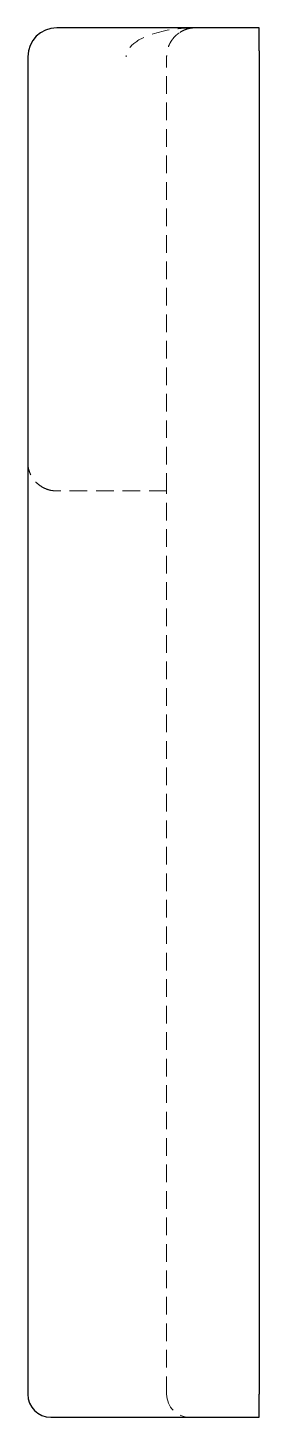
# Model space of a CAD drawing. Header units: millimetres. Extents: x 63 to 231, y 7 to 166.
# Drawn here: x 214.7 to 231.3, y 7 to 107 of the extents above.
import ezdxf

# ---------------------------------------------------------------- set-up
doc = ezdxf.new("R2010")
doc.units = ezdxf.units.MM
doc.linetypes.add('HIDDEN', pattern=[1.905, 1.27, -0.635])

msp = doc.modelspace()

# ---------------------------------------------------------------- linework, layer by layer
at = {"color": 7, "linetype": 'Continuous', "lineweight": 25}
for p, q in [((231.332, 106.979), (216.751, 106.979)), ((231.332, 105.312), (231.332, 106.979)), ((231.332, 105.312), (231.332, 8.666)), ((214.668, 104.896), (214.668, 75.735)), ((214.668, 75.735), (214.668, 8.666)), ((231.332, 7), (231.332, 8.666)), ((216.335, 7), (226.333, 7)), ((226.333, 7), (231.332, 7))]:
    msp.add_line(p, q, dxfattribs=at)
at = {"color": 7, "linetype": 'HIDDEN', "lineweight": 18}
for p, q in [((225.664, 106.671), (225.632, 106.65)), ((224.666, 73.652), (224.666, 104.896)), ((224.666, 73.652), (216.751, 73.652)), ((224.666, 8.666), (224.666, 73.652))]:
    msp.add_line(p, q, dxfattribs=at)
at = {"color": 7, "linetype": 'Continuous', "lineweight": 25}
for centre, radius, start, end in [((216.751, 104.896), 2.083, 90, 180), ((216.335, 8.666), 1.666, 180, 270)]:
    msp.add_arc(centre, radius, start, end, dxfattribs=at)
at = {"color": 7, "linetype": 'HIDDEN', "lineweight": 18}
for centre, radius, start, end in [((216.751, 75.735), 2.083, 241.29379, 258.46304), ((216.751, 75.735), 2.083, 258.46304, 270), ((226.333, 8.666), 1.666, 180, 270)]:
    msp.add_arc(centre, radius, start, end, dxfattribs=at)
for points, knots in [([(226.749, 106.979), (225.627, 106.979), (223.764, 106.706), (222.092, 105.83), (221.75, 105.207), (221.75, 104.896)], [-1.570796, -1.570796, -1.570796, -1.570796, -0.897598, -0.448799, 0, 0, 0, 0]), ([(226.749, 106.979), (226.639, 106.974), (226.439, 106.965), (226.173, 106.903), (225.932, 106.815), (225.757, 106.737), (225.652, 106.663), (225.631, 106.649)], [0, 0, 0, 0, 0.293186, 0.529703, 0.709561, 0.943935, 1, 1, 1, 1]), ([(225.558, 106.599), (225.528, 106.579), (225.432, 106.517), (225.276, 106.374), (225.098, 106.176), (224.947, 105.95), (224.81, 105.679), (224.717, 105.392), (224.672, 105.104), (224.668, 104.964), (224.666, 104.896)], [0, 0, 0, 0, 0.0803003, 0.2521693, 0.4238709, 0.5721776, 0.6984287, 0.8624431, 0.9332017, 1, 1, 1, 1]), ([(216.335, 73.695), (216.195, 73.723), (216.062, 73.765), (215.809, 73.872), (215.691, 73.938), (215.476, 74.084), (215.377, 74.165), (215.204, 74.336), (215.128, 74.426), (214.993, 74.613), (214.934, 74.711), (214.836, 74.909), (214.796, 75.009), (214.7, 75.314), (214.668, 75.527), (214.668, 75.735)], [0, 0, 0, 0, 0.125, 0.125, 0.25, 0.25, 0.375, 0.375, 0.5, 0.5, 0.625, 0.625, 0.75, 0.75, 1, 1, 1, 1])]:
    msp.add_open_spline(points, degree=3, knots=knots, dxfattribs=at)

doc.saveas('drawing.dxf')
